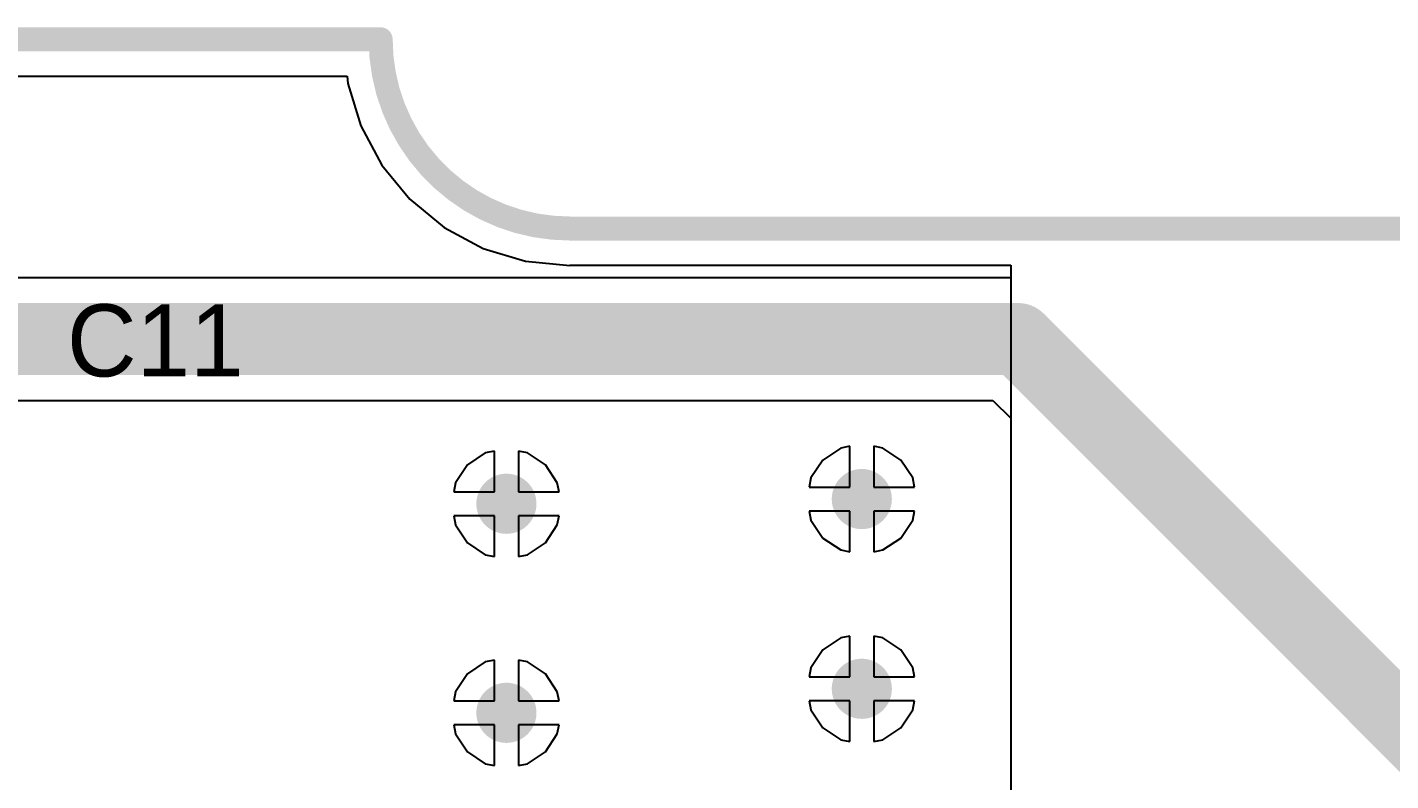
# Model space of a CAD drawing. Header units: millimetres. Extents: x 84.4 to 173.9, y 144 to 177.
# Drawn here: x 133.44 to 147.86, y 169.07 to 177.03 of the extents above; entities that cross this region are included whole.
import ezdxf

# ---------------------------------------------------------------- set-up
doc = ezdxf.new("R2010")
doc.units = ezdxf.units.MM
for name, color, linetype in [('BottomLayer', 5, 'Continuous'), ('KeepOutLayer', 6, 'Continuous'), ('MultiLayer', 9, 'Continuous'), ('TopLayer', 1, 'Continuous'), ('TopOverlay', 2, 'Continuous'), ('ViaHoleLayer', 16, 'Continuous')]:
    doc.layers.add(name, color=color, linetype=linetype)

msp = doc.modelspace()

# ---------------------------------------------------------------- linework, layer by layer
at = {"layer": 'BottomLayer'}
for p, q in [((117.517, 176.518), (136.825, 176.518)), ((136.825, 176.518), (136.832, 176.44)), ((136.832, 176.44), (136.969, 175.991)), ((136.969, 175.991), (137.19, 175.577)), ((137.19, 175.577), (137.487, 175.215)), ((137.487, 175.215), (137.85, 174.917)), ((137.85, 174.917), (138.263, 174.696)), ((138.263, 174.696), (138.712, 174.56)), ((138.712, 174.56), (139.179, 174.514)), ((139.179, 174.514), (139.179, 174.518)), ((139.179, 174.518), (143.843, 174.518)), ((143.843, 174.518), (143.843, 174.384)), ((143.843, 174.384), (122.993, 174.384)), ((112.271, 173.089), (143.654, 173.089)), ((143.654, 173.089), (143.843, 172.901)), ((143.843, 172.901), (143.843, 167.888)), ((138.286, 172.534), (138.097, 172.408)), ((138.382, 172.553), (138.286, 172.534)), ((138.382, 172.123), (138.382, 172.553)), ((138.732, 172.534), (138.636, 172.553)), ((138.636, 172.553), (138.636, 172.123)), ((138.921, 172.408), (138.732, 172.534)), ((142.045, 172.585), (141.856, 172.458)), ((142.141, 172.604), (142.045, 172.585)), ((142.141, 172.173), (142.141, 172.604)), ((142.491, 172.585), (142.395, 172.604)), ((142.395, 172.604), (142.395, 172.173)), ((142.68, 172.458), (142.491, 172.585)), ((138.097, 172.408), (137.971, 172.219)), ((139.047, 172.219), (138.921, 172.408)), ((141.856, 172.458), (141.73, 172.269)), ((142.807, 172.269), (142.68, 172.458)), ((137.971, 172.219), (137.952, 172.123)), ((139.066, 172.123), (139.047, 172.219)), ((141.73, 172.269), (141.711, 172.173)), ((142.826, 172.173), (142.807, 172.269)), ((137.952, 172.123), (138.382, 172.123)), ((138.636, 172.123), (139.066, 172.123)), ((141.711, 172.173), (142.141, 172.173)), ((142.395, 172.173), (142.826, 172.173)), ((142.141, 171.919), (141.711, 171.919)), ((141.711, 171.919), (141.73, 171.823)), ((142.141, 171.489), (142.141, 171.919)), ((142.826, 171.919), (142.395, 171.919)), ((142.395, 171.919), (142.395, 171.489)), ((142.807, 171.823), (142.826, 171.919)), ((138.382, 171.869), (137.952, 171.869)), ((137.952, 171.869), (137.971, 171.773)), ((137.971, 171.773), (138.097, 171.584)), ((138.382, 171.438), (138.382, 171.869)), ((139.066, 171.869), (138.636, 171.869)), ((138.636, 171.869), (138.636, 171.438)), ((138.921, 171.584), (139.047, 171.773)), ((139.047, 171.773), (139.066, 171.869)), ((141.73, 171.823), (141.856, 171.634)), ((142.68, 171.634), (142.807, 171.823)), ((141.856, 171.634), (142.045, 171.508)), ((142.491, 171.508), (142.68, 171.634)), ((138.097, 171.584), (138.286, 171.457)), ((138.732, 171.457), (138.921, 171.584)), ((142.045, 171.508), (142.141, 171.489)), ((142.395, 171.489), (142.491, 171.508)), ((138.286, 171.457), (138.382, 171.438)), ((138.636, 171.438), (138.732, 171.457)), ((142.045, 170.578), (141.856, 170.452)), ((142.141, 170.597), (142.045, 170.578)), ((142.141, 170.167), (142.141, 170.597)), ((142.491, 170.578), (142.395, 170.597)), ((142.395, 170.597), (142.395, 170.167)), ((142.68, 170.452), (142.491, 170.578)), ((138.286, 170.324), (138.097, 170.198)), ((138.382, 170.343), (138.286, 170.324)), ((138.382, 169.913), (138.382, 170.343)), ((138.732, 170.324), (138.636, 170.343)), ((138.636, 170.343), (138.636, 169.913)), ((138.921, 170.198), (138.732, 170.324)), ((141.856, 170.452), (141.73, 170.263)), ((142.807, 170.263), (142.68, 170.452)), ((138.097, 170.198), (137.971, 170.009)), ((139.047, 170.009), (138.921, 170.198)), ((141.73, 170.263), (141.711, 170.167)), ((142.826, 170.167), (142.807, 170.263)), ((141.711, 170.167), (142.141, 170.167)), ((142.395, 170.167), (142.826, 170.167)), ((137.971, 170.009), (137.952, 169.913)), ((137.952, 169.913), (138.382, 169.913)), ((138.636, 169.913), (139.066, 169.913)), ((139.066, 169.913), (139.047, 170.009)), ((142.141, 169.913), (141.711, 169.913)), ((141.711, 169.913), (141.73, 169.817)), ((142.141, 169.482), (142.141, 169.913)), ((142.826, 169.913), (142.395, 169.913)), ((142.395, 169.913), (142.395, 169.482)), ((142.807, 169.817), (142.826, 169.913)), ((141.73, 169.817), (141.856, 169.628)), ((142.68, 169.628), (142.807, 169.817)), ((138.382, 169.659), (137.952, 169.659)), ((137.952, 169.659), (137.971, 169.563)), ((138.382, 169.228), (138.382, 169.659)), ((139.066, 169.659), (138.636, 169.659)), ((138.636, 169.659), (138.636, 169.228)), ((139.047, 169.563), (139.066, 169.659)), ((141.856, 169.628), (142.045, 169.501)), ((142.491, 169.501), (142.68, 169.628)), ((137.971, 169.563), (138.097, 169.374)), ((138.921, 169.374), (139.047, 169.563)), ((142.045, 169.501), (142.141, 169.482)), ((142.395, 169.482), (142.491, 169.501)), ((138.097, 169.374), (138.286, 169.247)), ((138.732, 169.247), (138.921, 169.374)), ((138.286, 169.247), (138.382, 169.228)), ((138.636, 169.228), (138.732, 169.247))]:
    msp.add_line(p, q, dxfattribs=at)
at = {"layer": 'BottomLayer', "const_width": 0.762}
for points in [[(128.157, 173.737), (143.923, 173.737)], [(143.923, 173.737), (148.792, 168.867)]]:
    msp.add_lwpolyline(points, dxfattribs=at)
at = {"layer": 'BottomLayer'}
for points, const_width in [([(143.732, 173.737, 1), (144.113, 173.737, 1)], 0.381), ([(143.732, 173.737, 1), (144.113, 173.737, 1)], 0.381), ([(142.109, 172.046, 1), (142.427, 172.046, 1)], 0.318), ([(138.35, 171.996, 1), (138.668, 171.996, 1)], 0.318), ([(142.109, 170.04, 1), (142.427, 170.04, 1)], 0.318), ([(138.35, 169.786, 1), (138.668, 169.786, 1)], 0.318)]:
    msp.add_lwpolyline(points, format="xyb", close=True, dxfattribs=dict(at, const_width=const_width))
at = {"layer": 'KeepOutLayer', "const_width": 0.254}
for points in [[(89.133, 176.906), (137.179, 176.906)], [(139.179, 174.906), (141.179, 174.906)], [(141.179, 174.906), (162.228, 174.906)]]:
    msp.add_lwpolyline(points, dxfattribs=at)
at = {"layer": 'KeepOutLayer', "const_width": 0.127}
for points in [[(137.115, 176.906, 1), (137.242, 176.906, 1)], [(137.115, 176.906, 1), (137.242, 176.906, 1)], [(139.116, 174.906, 1), (139.243, 174.906, 1)], [(139.116, 174.906, 1), (139.243, 174.906, 1)], [(141.115, 174.906, 1), (141.242, 174.906, 1)], [(141.115, 174.906, 1), (141.242, 174.906, 1)]]:
    msp.add_lwpolyline(points, format="xyb", close=True, dxfattribs=at)
at = {"layer": 'KeepOutLayer', "const_width": 0.254}
msp.add_lwpolyline([(139.179, 174.906, -0.414214), (137.179, 176.906)], format="xyb", dxfattribs=at)
at = {"layer": 'MultiLayer', "const_width": 0.318}
for points in [[(142.109, 172.046, 1), (142.427, 172.046, 1)], [(138.35, 171.996, 1), (138.668, 171.996, 1)], [(142.109, 170.04, 1), (142.427, 170.04, 1)], [(138.35, 169.786, 1), (138.668, 169.786, 1)]]:
    msp.add_lwpolyline(points, format="xyb", close=True, dxfattribs=at)
at = {"layer": 'TopLayer'}
for p, q in [((117.517, 176.518), (136.825, 176.518)), ((136.825, 176.518), (136.832, 176.44)), ((136.832, 176.44), (136.969, 175.991)), ((136.969, 175.991), (137.19, 175.577)), ((137.19, 175.577), (137.487, 175.215)), ((137.487, 175.215), (137.85, 174.917)), ((137.85, 174.917), (138.263, 174.696)), ((138.263, 174.696), (138.712, 174.56)), ((138.712, 174.56), (139.179, 174.514)), ((139.179, 174.514), (139.179, 174.518)), ((139.179, 174.518), (143.843, 174.518)), ((143.843, 174.518), (143.843, 174.366)), ((143.843, 174.366), (143.843, 146.495)), ((138.286, 172.534), (138.097, 172.408)), ((138.382, 172.553), (138.286, 172.534)), ((138.382, 172.123), (138.382, 172.553)), ((138.732, 172.534), (138.636, 172.553)), ((138.636, 172.553), (138.636, 172.123)), ((138.921, 172.408), (138.732, 172.534)), ((142.045, 172.585), (141.856, 172.458)), ((142.141, 172.604), (142.045, 172.585)), ((142.141, 172.173), (142.141, 172.604)), ((142.491, 172.585), (142.395, 172.604)), ((142.395, 172.604), (142.395, 172.173)), ((142.68, 172.458), (142.491, 172.585)), ((138.097, 172.408), (137.971, 172.219)), ((139.047, 172.219), (138.921, 172.408)), ((141.856, 172.458), (141.73, 172.269)), ((142.807, 172.269), (142.68, 172.458)), ((137.971, 172.219), (137.952, 172.123)), ((139.066, 172.123), (139.047, 172.219)), ((141.73, 172.269), (141.711, 172.173)), ((142.826, 172.173), (142.807, 172.269)), ((137.952, 172.123), (138.382, 172.123)), ((138.636, 172.123), (139.066, 172.123)), ((141.711, 172.173), (142.141, 172.173)), ((142.395, 172.173), (142.826, 172.173)), ((142.141, 171.919), (141.711, 171.919)), ((141.711, 171.919), (141.73, 171.823)), ((142.141, 171.489), (142.141, 171.919)), ((142.826, 171.919), (142.395, 171.919)), ((142.395, 171.919), (142.395, 171.489)), ((142.807, 171.823), (142.826, 171.919)), ((138.382, 171.869), (137.952, 171.869)), ((137.952, 171.869), (137.971, 171.773)), ((137.971, 171.773), (138.097, 171.584)), ((138.382, 171.438), (138.382, 171.869)), ((139.066, 171.869), (138.636, 171.869)), ((138.636, 171.869), (138.636, 171.438)), ((138.921, 171.584), (139.047, 171.773)), ((139.047, 171.773), (139.066, 171.869)), ((141.73, 171.823), (141.856, 171.634)), ((142.68, 171.634), (142.807, 171.823)), ((141.856, 171.634), (142.045, 171.508)), ((142.491, 171.508), (142.68, 171.634)), ((138.097, 171.584), (138.286, 171.457)), ((138.732, 171.457), (138.921, 171.584)), ((142.045, 171.508), (142.141, 171.489)), ((142.395, 171.489), (142.491, 171.508)), ((138.286, 171.457), (138.382, 171.438)), ((138.636, 171.438), (138.732, 171.457)), ((142.045, 170.578), (141.856, 170.452)), ((142.141, 170.597), (142.045, 170.578)), ((142.141, 170.167), (142.141, 170.597)), ((142.491, 170.578), (142.395, 170.597)), ((142.395, 170.597), (142.395, 170.167)), ((142.68, 170.452), (142.491, 170.578)), ((138.286, 170.324), (138.097, 170.198)), ((138.382, 170.343), (138.286, 170.324)), ((138.382, 169.913), (138.382, 170.343)), ((138.732, 170.324), (138.636, 170.343)), ((138.636, 170.343), (138.636, 169.913)), ((138.921, 170.198), (138.732, 170.324)), ((141.856, 170.452), (141.73, 170.263)), ((142.807, 170.263), (142.68, 170.452)), ((138.097, 170.198), (137.971, 170.009)), ((139.047, 170.009), (138.921, 170.198)), ((141.73, 170.263), (141.711, 170.167)), ((142.826, 170.167), (142.807, 170.263)), ((141.711, 170.167), (142.141, 170.167)), ((142.395, 170.167), (142.826, 170.167)), ((137.971, 170.009), (137.952, 169.913)), ((137.952, 169.913), (138.382, 169.913)), ((138.636, 169.913), (139.066, 169.913)), ((139.066, 169.913), (139.047, 170.009)), ((142.141, 169.913), (141.711, 169.913)), ((141.711, 169.913), (141.73, 169.817)), ((142.141, 169.482), (142.141, 169.913)), ((142.826, 169.913), (142.395, 169.913)), ((142.395, 169.913), (142.395, 169.482)), ((142.807, 169.817), (142.826, 169.913)), ((141.73, 169.817), (141.856, 169.628)), ((142.68, 169.628), (142.807, 169.817)), ((138.382, 169.659), (137.952, 169.659)), ((137.952, 169.659), (137.971, 169.563)), ((138.382, 169.228), (138.382, 169.659)), ((139.066, 169.659), (138.636, 169.659)), ((138.636, 169.659), (138.636, 169.228)), ((139.047, 169.563), (139.066, 169.659)), ((141.856, 169.628), (142.045, 169.501)), ((142.491, 169.501), (142.68, 169.628)), ((137.971, 169.563), (138.097, 169.374)), ((138.921, 169.374), (139.047, 169.563)), ((142.045, 169.501), (142.141, 169.482)), ((142.395, 169.482), (142.491, 169.501)), ((138.097, 169.374), (138.286, 169.247)), ((138.732, 169.247), (138.921, 169.374)), ((138.286, 169.247), (138.382, 169.228)), ((138.636, 169.228), (138.732, 169.247))]:
    msp.add_line(p, q, dxfattribs=at)
at = {"layer": 'TopLayer', "const_width": 0.318}
for points in [[(142.109, 172.046, 1), (142.427, 172.046, 1)], [(138.35, 171.996, 1), (138.668, 171.996, 1)], [(142.109, 170.04, 1), (142.427, 170.04, 1)], [(138.35, 169.786, 1), (138.668, 169.786, 1)]]:
    msp.add_lwpolyline(points, format="xyb", close=True, dxfattribs=at)
at = {"layer": 'ViaHoleLayer', "const_width": 0.191}
for points in [[(142.173, 172.046, 1), (142.363, 172.046, 1)], [(138.414, 171.996, 1), (138.604, 171.996, 1)], [(142.173, 170.04, 1), (142.363, 170.04, 1)], [(138.414, 169.786, 1), (138.604, 169.786, 1)]]:
    msp.add_lwpolyline(points, format="xyb", close=True, dxfattribs=at)

# ---------------------------------------------------------------- texts
at = {"layer": 'TopOverlay'}
msp.add_text('C11', height=0.762, dxfattribs=at).set_placement((133.861, 173.342))

doc.saveas('drawing.dxf')
